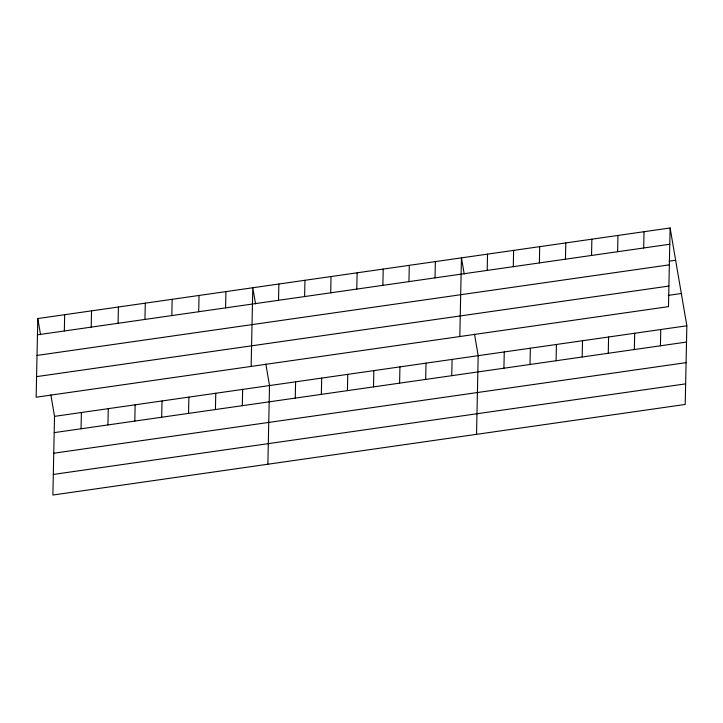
<?xml version="1.0" encoding="UTF-8"?>
<svg xmlns="http://www.w3.org/2000/svg" width="723" height="723" viewBox="0 0 723 723"><rect width="100%" height="100%" fill="white"/><g stroke="black" fill="none" stroke-linecap="round" stroke-linejoin="round"><path stroke-width="1.08" d="M37.795 318.554L36.15 397.216L668.477 306.642L670.122 227.971L37.795 318.554L40.56 334.686M50.845 394.839L54.523 416.358L52.878 495.029L685.205 404.446L686.85 325.784L670.122 227.971M64.329 330.98L64.672 314.704M81.057 428.784L81.401 412.508M91.206 327.13L91.55 310.854M107.935 424.934L108.269 408.658M118.075 323.28L118.418 307.004M134.803 421.084L135.147 404.808M144.952 319.43L145.296 303.154M161.681 417.234L162.024 400.958M171.83 315.58L172.164 299.304M188.549 413.384L188.893 397.108M198.698 311.73L199.042 295.454M215.427 409.534L215.77 393.258M225.576 307.881L225.91 291.604M242.304 405.693L242.639 389.408M251.143 366.425L252.788 287.754L255.544 303.895M267.871 464.229L269.516 385.558L265.838 364.049M278.527 300.298L278.87 284.022M295.255 398.102L295.599 381.825M304.618 296.557L304.952 280.28M321.337 394.369L321.681 378.093M330.7 292.824L331.035 276.548M347.429 390.628L347.763 374.351M356.782 289.083L357.126 272.806M373.511 386.895L373.845 370.619M382.865 285.35L383.208 269.073M399.593 383.154L399.936 366.877M408.947 281.618L409.29 265.332M425.675 379.421L426.019 363.145M435.029 277.876L435.373 261.599M451.758 375.689L452.101 359.412M459.81 336.529L461.455 257.867L464.211 273.999M476.538 434.342L478.183 355.671L474.505 334.153M487.194 270.402L487.537 254.125M503.922 368.215L504.265 351.938M513.285 266.67L513.619 250.393M530.013 364.473L530.348 348.197M539.367 262.928L539.701 246.651M556.095 360.741L556.43 344.464M565.449 259.196L565.793 242.919M582.178 356.999L582.512 340.723M591.531 255.463L591.875 239.177M608.26 353.267L608.603 336.99M617.614 251.721L617.957 235.445M634.342 349.534L634.686 333.258M643.696 247.989L644.039 231.712M660.424 345.793L660.768 329.516M37.46 334.83L669.778 244.247M669.118 261.184L675.644 260.253M37.027 355.418L669.353 264.835M36.584 376.629L668.902 286.055M668.287 295.373L681.328 293.502M54.523 416.358L686.85 325.784M54.189 432.634L686.507 342.06M53.755 453.222L686.082 362.648M53.312 474.442L685.63 383.859"/></g></svg>
